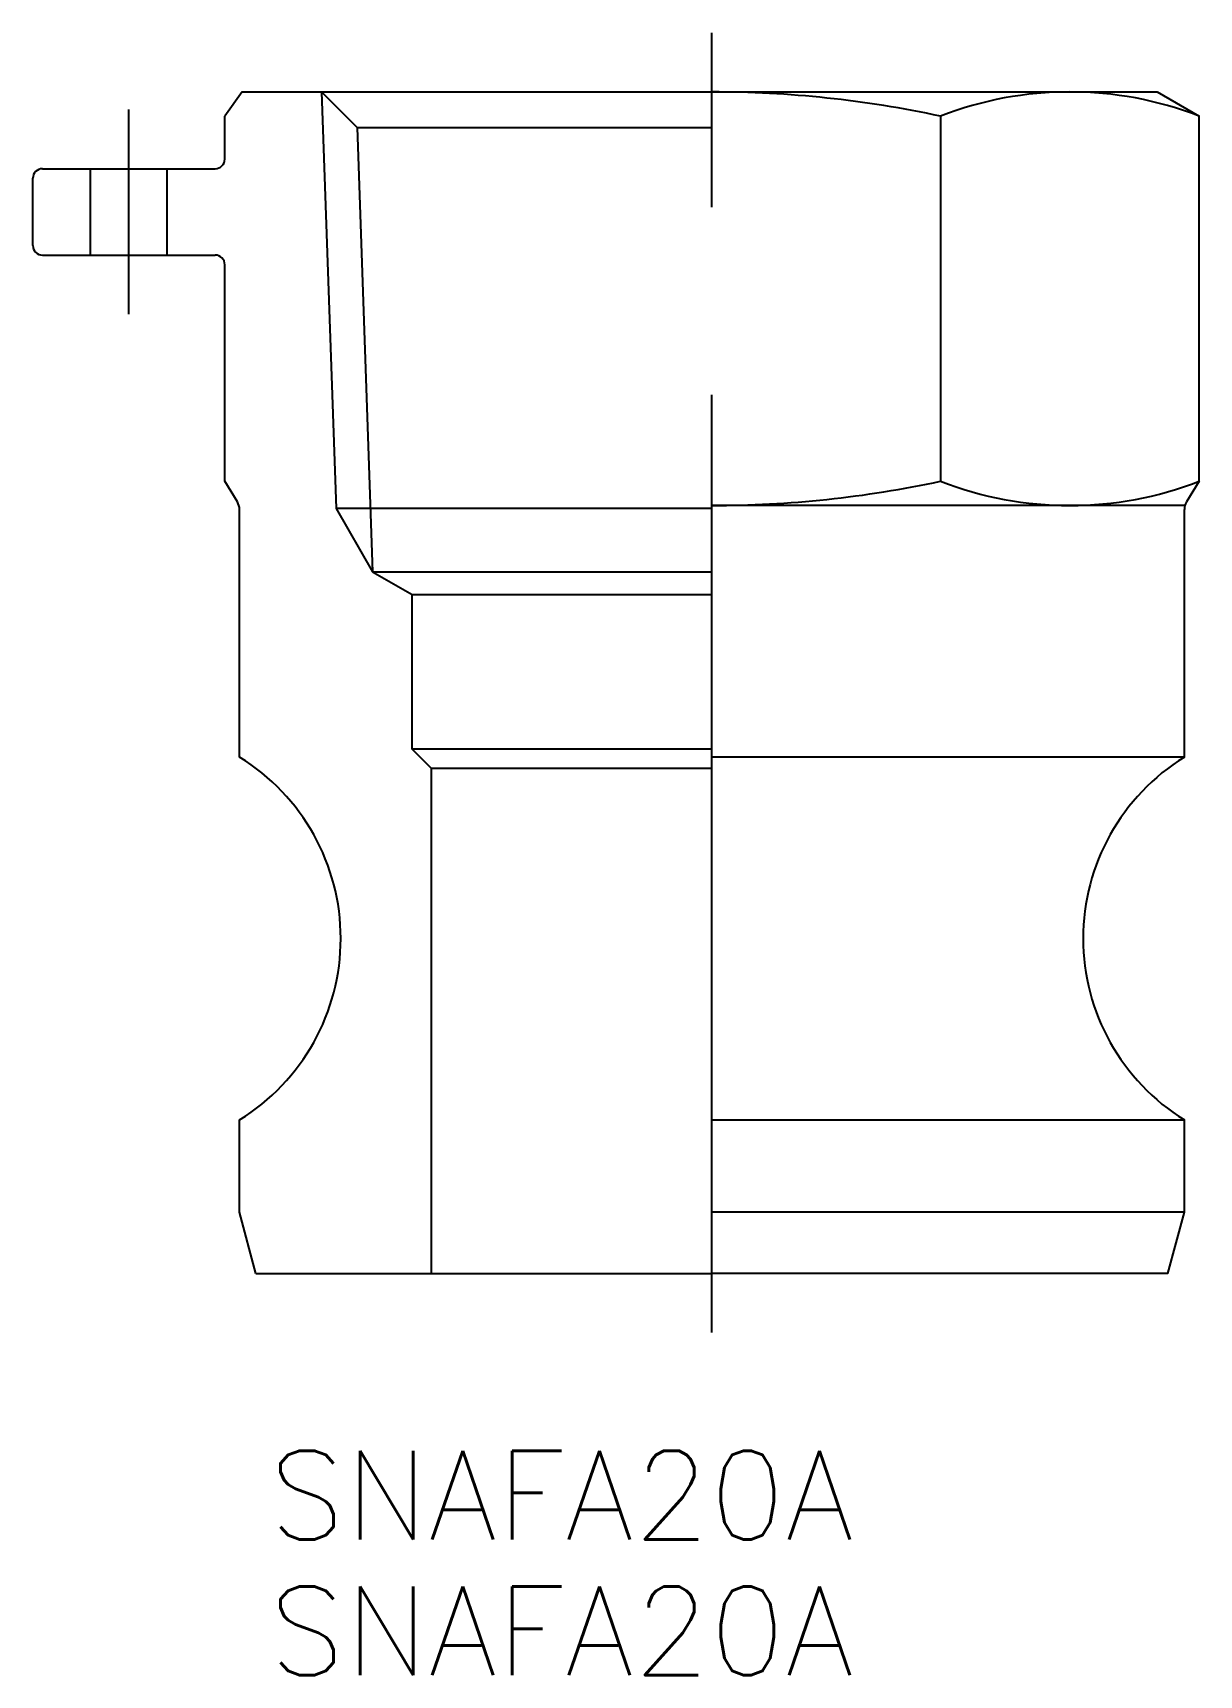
# Model space of a CAD drawing. Extents: x -23 to 16.5, y -13.6 to 42.
import ezdxf

# ---------------------------------------------------------------- set-up
doc = ezdxf.new("R2010")
doc.units = 0
doc.linetypes.add('CENTER', pattern=[50.8, 31.75, -6.35, 6.35, -6.35])
doc.layers.get('0').update_dxf_attribs({"linetype": 'CONTINUOUS'})
doc.layers.add('CENTER', color=1, linetype='CONTINUOUS')
doc.styles.get("Standard").update_dxf_attribs({"font": 'txt.shx', "height": 3, "bigfont": 'bigfont.shx'})

msp = doc.modelspace()

# ---------------------------------------------------------------- linework, layer by layer
at = {"color": 7, "linetype": 'CONTINUOUS'}
for p, q in [((-15.91, 40), (-16.5, 39.179)), ((-15.91, 40), (0, 40)), ((-12.016, 38.796), (-13.221, 40)), ((0, 40), (15.077, 40)), ((15.077, 40), (16.5, 39.179)), ((-16.5, 37.725), (-16.5, 39.179)), ((7.741, 39.179), (7.741, 26.821)), ((16.5, 26.821), (16.5, 39.179)), ((-12.016, 38.796), (0, 38.796)), ((-12.016, 38.796), (-11.491, 23.758)), ((-22.675, 37.4), (-16.825, 37.4)), ((-21.05, 34.475), (-21.05, 37.4)), ((-18.45, 34.475), (-18.45, 37.4)), ((-23, 34.8), (-23, 37.075)), ((-22.675, 34.475), (-16.825, 34.475)), ((-16.5, 26.821), (-16.5, 34.15)), ((-16.073, 26.12), (-16.5, 26.821)), ((16.5, 26.821), (16.073, 26.12)), ((-16, 17.484), (-16, 25.86)), ((0, 25.9), (-12.728, 25.9)), ((16.02, 26), (0, 26)), ((16, 17.484), (16, 25.86)), ((-11.491, 23.758), (0, 23.758)), ((-11.491, 23.758), (-10.15, 22.983)), ((-10.15, 17.748), (-10.15, 22.983)), ((-10.15, 22.983), (0, 22.983)), ((-9.5, 17.098), (-10.15, 17.748)), ((0, 17.748), (-10.15, 17.748)), ((16, 17.484), (0, 17.484)), ((-9.5, 0), (-9.5, 17.098)), ((0, 17.098), (-9.5, 17.098)), ((-16, 2.08), (-16, 5.201)), ((0, 5.201), (16, 5.201)), ((16, 2.08), (16, 5.201)), ((-15.443, 0), (-16, 2.08)), ((16, 2.08), (0, 2.08)), ((15.443, 0), (16, 2.08)), ((-15.443, 0), (0, 0)), ((15.443, 0), (0, 0))]:
    msp.add_line(p, q, dxfattribs=at)
at = {"color": 3, "linetype": 'CONTINUOUS'}
for p, q in [((-13.221, 40), (-12.728, 25.9)), ((-12.728, 25.9), (-11.491, 23.758))]:
    msp.add_line(p, q, dxfattribs=at)
at = {"color": 7, "linetype": 'CONTINUOUS'}
for centre, radius, start, end in [((0, 3.112), 36.888, 77.8871, 90), ((12.12, 27.911), 12.089, 68.7584, 111.2416), ((-22.675, 37.075), 0.325, 90, 180), ((-16.825, 37.725), 0.325, 270, 0), ((-22.675, 34.8), 0.325, 180, 270), ((-16.825, 34.15), 0.325, 0, 90), ((0, 62.888), 36.888, 270, 282.1129), ((12.12, 38.089), 12.089, 248.7584, 291.2416), ((-16.5, 25.86), 0.5, 0, 31.3333), ((16.5, 25.86), 0.5, 148.6667, 180), ((-19.786, 11.342), 7.215, 301.6531, 58.3469), ((19.786, 11.342), 7.215, 121.6531, 238.3469)]:
    msp.add_arc(centre, radius, start, end, dxfattribs=at)
at = {"layer": 'CENTER', "color": 1, "linetype": 'CENTER'}
for p, q in [((0, -2), (0, 42)), ((-19.75, 32.475), (-19.75, 39.4))]:
    msp.add_line(p, q, dxfattribs=at)

# ---------------------------------------------------------------- texts
at = {"color": 7, "linetype": 'CONTINUOUS'}
for p in [(-15, -9), (-15, -13.596)]:
    msp.add_text('SNAFA20A', height=3, dxfattribs=at).set_placement(p)

doc.saveas('drawing.dxf')
